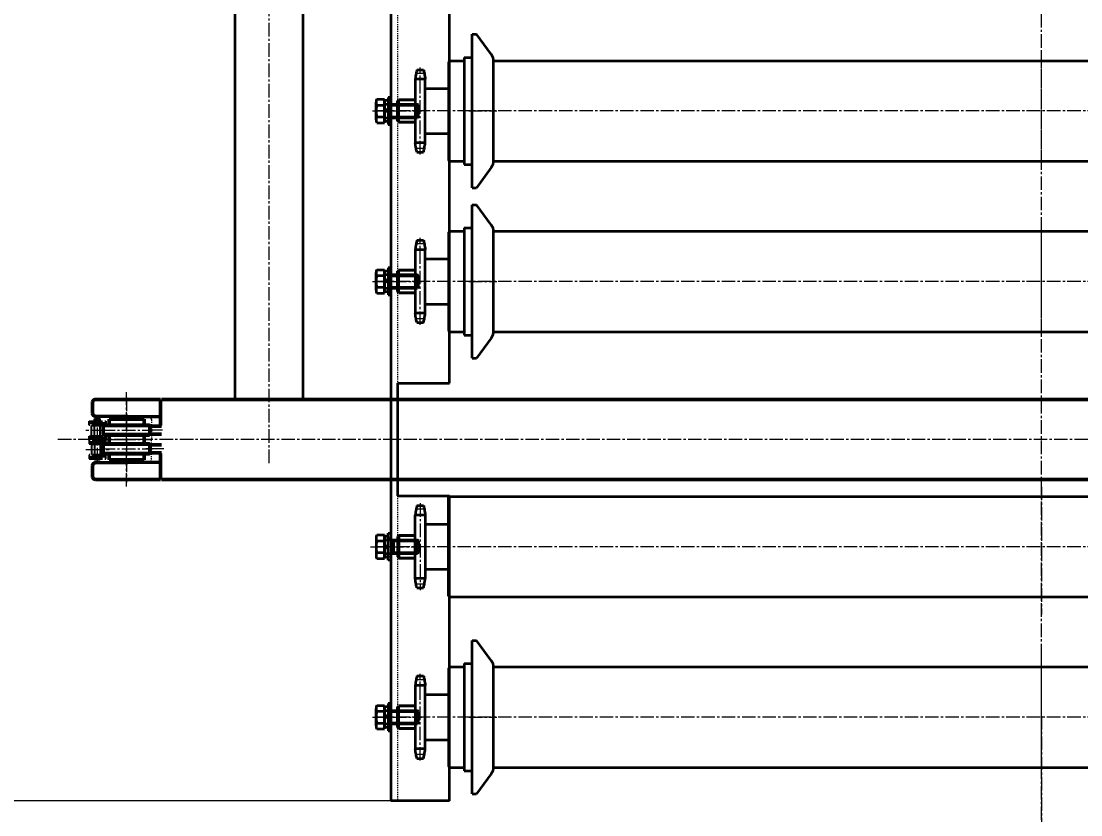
# Model space of a CAD drawing. Header units: millimetres. Extents: x -67280 to 67280, y -47520 to 47520.
# Drawn here: x -48151 to -47213, y -17785 to -17082 of the extents above; entities that cross this region are included whole.
import ezdxf

# ---------------------------------------------------------------- set-up
doc = ezdxf.new("R2010")
doc.units = ezdxf.units.MM
for name, pattern in [('双点画线', [22, 12, -2, 2, -2, 2, -2]), ('点画线', [18, 12, -2, 2, -2]), ('虚线', [2, 1, -1])]:
    doc.linetypes.add(name, pattern=pattern)
doc.layers.get('0').update_dxf_attribs({"lineweight": 35})
for name, color, linetype, lineweight in [('ACADAM_0', 7, 'Continuous', 18), ('ACADAM_11', 3, '双点画线', 18), ('ACADAM_3', 6, '虚线', 18), ('ACADAM_7', 142, '点画线', 18), ('ACAD细实线', 2, 'Continuous', 18), ('EB0', 7, 'Continuous', 35), ('EB0_1', 7, 'Continuous', 35), ('中心线层', 1, '点画线', 18), ('剖面线层', 6, 'Continuous', 18), ('尺寸线层', 4, 'Continuous', 18), ('粗实线层', 7, 'Continuous', 35), ('虚线层', 100, '虚线', 18)]:
    doc.layers.add(name, color=color, linetype=linetype, lineweight=lineweight)
doc.styles.add('标准', font='', dxfattribs={"width": 0.667})
doc.styles.get('标准').set_extended_font_data('宋体')
doc.dimstyles.new('标准', dxfattribs={"dimscale": 160, "dimtxt": 2, "dimasz": 1, "dimexe": 1, "dimexo": 0, "dimgap": 1, "dimtad": 1, "dimdec": 1, "dimdsep": 46, "dimtxsty": '标准', "dimblk": '_CAXARROW', "dimcen": 0, "dimdle": 2, "dimaunit": 1, "dimadec": 0, "dimazin": 2, "dimtfac": 0.707107, "dimtdec": 3, "dimtmove": 0, "dimatfit": 3, "dimfxl": 0, "dimfrac": 2, "dimtolj": 1, "dimarcsym": 0})

# ---------------------------------------------------------------- blocks, each defined once
blk = doc.blocks.new('*X502')
at = {"layer": '尺寸线层', "linetype": 'Continuous', "lineweight": 18}
for points in [[(-51183.27, -14032.31), (-51163.27, -14192.31), (-51203.27, -14192.31)], [(-51183.27, -18397.31), (-51163.27, -18237.31), (-51203.27, -18237.31)]]:
    blk.add_hatch(color=0, dxfattribs=at).paths.add_polyline_path(points, flags=0)
at = {"layer": '尺寸线层', "color": 0}
for p, q in [((-46007.99, -14032.31), (-51343.27, -14032.31)), ((-46007.99, -18397.31), (-51343.27, -18397.31))]:
    blk.add_line(p, q, dxfattribs=at)
at = {"layer": '尺寸线层', "color": 0, "linetype": 'Continuous', "lineweight": 18}
blk.add_line((-51183.27, -14032.31), (-51183.27, -18397.31), dxfattribs=at)
at = {"layer": '尺寸线层', "color": 0, "insert": (-51503.27, -16214.81), "char_height": 320, "width": 1246.0153, "attachment_point": 5, "rotation": 90, "line_spacing_factor": 1.15057, "style": '标准'}
blk.add_mtext('\\T1.1;4365', dxfattribs=at)
blk = doc.blocks.new('_CAXARROW')
blk.add_hatch(color=0).paths.add_polyline_path([(0, 0), (-1, 0.125), (-1, -0.125)], flags=0)
blk = doc.blocks.new('*X1335')
at = {"layer": '中心线层'}
blk.add_line((0, 1790), (0, -1033), dxfattribs=at)
blk = doc.blocks.new('*X1796')
at = {"layer": 'ACADAM_11', "linetype": '双点画线', "lineweight": 25}
for p, q in [((-4.81, 18.78), (-9.89, 18.78)), ((-9.89, 16.75), (-9.89, 18.78)), ((-4.81, 16.75), (-4.81, 18.78)), ((-14.7, 14.93), (-14.7, 16.75)), ((-14.7, 16.75), (0, 16.75)), ((-14.7, 13.12), (-14.7, 14.93)), ((-14.7, 14.93), (0, 14.93)), ((0, 14.93), (-14.7, 14.93)), ((0, 13.12), (-14.7, 13.12)), ((-12.43, 3.83), (-12.43, 12.73)), ((-12.43, 12.73), (-2.27, 12.73)), ((-4.81, 17.58), (-9.89, 17.58)), ((-9.89, 13.12), (-9.89, 16.75)), ((-9.89, 12.73), (-9.89, 13.12)), ((-9.89, 3.83), (-9.89, 12.73)), ((-4.81, 13.12), (-4.81, 16.75)), ((-4.81, 12.73), (-4.81, 13.12)), ((-4.81, 3.83), (-4.81, 12.73)), ((-2.27, 3.83), (-2.27, 12.73)), ((0, 16.75), (0, 14.93)), ((0, 14.93), (0, 13.12)), ((-14.7, 1.65), (-14.7, 3.47)), ((-14.7, 3.47), (0, 3.47)), ((0, 1.65), (-14.7, 1.65)), ((-14.7, 0), (-14.7, 1.59)), ((-14.7, 1.59), (0, 1.59)), ((-14.7, 0), (-14.7, -1.6)), ((0, 0), (-14.7, 0)), ((0, 0), (-14.7, 0)), ((-12.43, 3.83), (-2.27, 3.83)), ((-9.89, 3.47), (-9.89, 3.83)), ((-9.89, 0), (-9.89, 3.47)), ((-9.89, 0), (-9.89, -3.47)), ((-4.81, 3.47), (-4.81, 3.83)), ((-4.81, 0), (-4.81, 3.47)), ((-4.81, 0), (-4.81, -3.47)), ((0, 3.47), (0, 1.65)), ((0, 1.59), (0, 0)), ((0, -1.6), (0, 0)), ((-14.7, -1.6), (0, -1.6)), ((-14.7, -1.66), (-14.7, -3.47)), ((0, -1.66), (-14.7, -1.66)), ((-14.7, -3.47), (0, -3.47)), ((-12.43, -3.83), (-2.27, -3.83)), ((-12.43, -3.83), (-12.43, -12.73)), ((-9.89, -3.47), (-9.89, -3.83)), ((-9.89, -3.83), (-9.89, -12.73)), ((-4.81, -3.47), (-4.81, -3.83)), ((-4.81, -3.83), (-4.81, -12.73)), ((-2.27, -3.83), (-2.27, -12.73)), ((0, -3.47), (0, -1.66)), ((-14.7, -13.12), (-14.7, -14.94)), ((0, -13.12), (-14.7, -13.12)), ((-14.7, -14.94), (-14.7, -16.75)), ((-14.7, -14.94), (0, -14.94)), ((0, -14.94), (-14.7, -14.94)), ((-14.7, -16.75), (0, -16.75)), ((-12.43, -12.73), (-2.27, -12.73)), ((-9.89, -12.73), (-9.89, -13.12)), ((-9.89, -13.12), (-9.89, -16.75)), ((-9.89, -16.75), (-9.89, -17.58)), ((-4.81, -17.58), (-9.89, -17.58)), ((-4.81, -12.73), (-4.81, -13.12)), ((-4.81, -13.12), (-4.81, -16.75)), ((-4.81, -16.75), (-4.81, -17.58)), ((0, -14.94), (0, -13.12)), ((0, -16.75), (0, -14.94))]:
    blk.add_line(p, q, dxfattribs=at)
at = {"layer": '中心线层', "linetype": '点画线', "lineweight": 18}
for p, q in [((-7.35, -19.01), (-7.35, 19.01)), ((3, 8.29), (-17.7, 8.29)), ((-17.7, -8.3), (3, -8.3))]:
    blk.add_line(p, q, dxfattribs=at)
blk = doc.blocks.new('*X1782')
at = {"layer": 'ACADAM_0', "linetype": 'Continuous', "lineweight": 50}
for p, q in [((-2825, -482), (-2825, -491.93)), ((-2822.5, -479.5), (-2765, -479.5)), ((-2765, -479.5), (-2765, -502.5)), ((2764, -479.5), (-2764, -479.49)), ((-2765, -495), (-2822.52, -494.43)), ((-2810.5, -502.2), (-2810.5, -497)), ((-2810.5, -497), (-2779.5, -497)), ((-2807.1, -497), (-2807.1, -496.5)), ((-2807.1, -496.5), (-2782.9, -496.5)), ((-2805, -495.9), (-2805, -494.6)), ((-2805, -496.5), (-2805, -494.6)), ((-2785, -496.5), (-2785, -494.8)), ((-2785, -495.9), (-2785, -494.8)), ((-2782.9, -497), (-2782.9, -496.5)), ((-2779.5, -502.2), (-2779.5, -497)), ((-2815.25, -502.2), (-2815.75, -502.7)), ((-2815.75, -510.7), (-2815.75, -502.7)), ((-2815.75, -502.7), (-2774.25, -502.7)), ((-2774.75, -502.2), (-2815.25, -502.2)), ((-2774.25, -502.7), (-2774.75, -502.2)), ((-2774.25, -510.7), (-2774.25, -502.7)), ((-2774.25, -503.25), (-2764, -503.25)), ((-2815.75, -510.7), (-2774.25, -510.7)), ((-2815.25, -511.2), (-2815.75, -510.7)), ((-2774.75, -511.2), (-2815.25, -511.2)), ((-2810.5, -518.8), (-2810.5, -511.2)), ((-2779.5, -518.8), (-2779.5, -511.2)), ((-2774.25, -510.7), (-2774.75, -511.2)), ((-2764, -510.25), (-2774.25, -510.25)), ((-2815.25, -518.8), (-2815.75, -519.3)), ((-2815.75, -527.3), (-2815.75, -519.3)), ((-2815.75, -519.3), (-2774.25, -519.3)), ((-2774.75, -518.8), (-2815.25, -518.8)), ((-2774.25, -519.3), (-2774.75, -518.8)), ((-2774.25, -527.3), (-2774.25, -519.3)), ((-2764, -519.75), (-2774.25, -519.75)), ((-2815.75, -527.3), (-2774.25, -527.3)), ((-2774.75, -527.8), (-2815.25, -527.8)), ((-2810.5, -533), (-2810.5, -527.8)), ((-2810.5, -533), (-2779.5, -533)), ((-2807.1, -533.5), (-2807.1, -533)), ((-2807.1, -533.5), (-2782.9, -533.5)), ((-2805, -535.4), (-2805, -533.5)), ((-2805, -535.4), (-2805, -534.1)), ((-2785, -535.2), (-2785, -533.5)), ((-2782.9, -533.5), (-2782.9, -533)), ((-2779.5, -533), (-2779.5, -527.8)), ((-2774.25, -527.3), (-2774.75, -527.8)), ((-2774.25, -526.75), (-2764, -526.75)), ((-2765, -550.5), (-2765, -527.5)), ((-2825, -548), (-2825, -538.08)), ((-2765, -535), (-2822.52, -535.58)), ((-2822.5, -550.5), (-2765, -550.5)), ((2764, -550.5), (-2764, -550.49))]:
    blk.add_line(p, q, dxfattribs=at)
for centre, start, end in [((-2822.5, -482), 90, 180), ((-2822.5, -491.93), 180, 269.42706), ((-2822.5, -538.08), 90.57294, 180), ((-2822.5, -548), 180, 270)]:
    blk.add_arc(centre, 2.5, start, end, dxfattribs=at)
at = {"layer": 'ACADAM_11', "linetype": '双点画线', "lineweight": 25}
blk.add_line((-2815.25, -527.8), (-2815.75, -527.3), dxfattribs=at)
at = {"layer": 'ACADAM_3', "linetype": '虚线', "lineweight": 18}
for p, q in [((-2764, -491.74), (-2764, -479.67)), ((-2773, -497.36), (-2773, -515)), ((-2773, -532.64), (-2773, -515)), ((-2764, -538.26), (-2764, -550.33))]:
    blk.add_line(p, q, dxfattribs=at)
for centre, start, end in [((-2775.5, -497.36), 0, 89.42706), ((-2775.5, -532.64), 270.57294, 0)]:
    blk.add_arc(centre, 2.5, start, end, dxfattribs=at)
at = {"layer": 'ACADAM_7', "linetype": '点画线', "lineweight": 18}
blk.add_line((-2779.95, -515), (-2775.63, -515), dxfattribs=at)
at = {"layer": 'EB0_1'}
for p, q in [((-2699.04, 480), (-2699.04, -480)), ((-2639.04, 480), (-2639.04, -480))]:
    blk.add_line(p, q, dxfattribs=at)
at = {"layer": '中心线层', "linetype": '点画线', "lineweight": 18}
for p, q in [((-2669.04, 538), (-2669.04, -538)), ((-2795, -556.73), (-2795, -473.14)), ((-2795, -477.92), (-2795, -553.05)), ((-2824.69, -515), (-2788.45, -515)), ((-2817.13, -506.7), (-2772.15, -506.7)), ((-2816.88, -515), (-2772.5, -515)), ((-2774.27, -515), (-2806.04, -515)), ((-2763.09, -506.75), (-2776.18, -506.75)), ((-2817.13, -523.3), (-2772.15, -523.3)), ((-2762.03, -523.25), (-2778.71, -523.25))]:
    blk.add_line(p, q, dxfattribs=at)
at = {"layer": '中心线层'}
blk.add_line((2844.14, -515), (-2856.55, -515), dxfattribs=at)
at = {"layer": 'EB0'}
blk.add_blockref('*X1796', (-2813.48, -515.47), dxfattribs=at)
blk = doc.blocks.new('*X1816')
at = {"layer": 'EB0', "linetype": '点画线', "lineweight": 18}
for p, q in [((-570, -270.68), (-570, -170.57)), ((-1120, -262.5), (-1120, -185.5)), ((-1115.55, -190.83), (-1124.45, -190.83)), ((-1162.1, -224), (-1118.6, -224)), ((4.93, -224), (-1160.1, -224)), ((-1145.5, -224), (-1154.6, -224)), ((-1077, -224), (-1052.02, -224)), ((-1115.55, -257.16), (-1124.45, -257.16)), ((-570, -421.68), (-570, -321.57)), ((-1120, -413.5), (-1120, -336.5)), ((-1115.55, -341.83), (-1124.45, -341.83)), ((-1162.1, -375), (-1118.6, -375)), ((4.93, -375), (-1160.1, -375)), ((-1145.5, -375), (-1154.6, -375)), ((-1077, -375), (-1052.02, -375)), ((-1115.55, -408.16), (-1124.45, -408.16)), ((-570, -556.82), (-570, -669.93)), ((-1120, -571.5), (-1120, -648.5)), ((-1115.55, -576.83), (-1124.45, -576.83)), ((-1164.09, -610), (-1120.59, -610)), ((4.93, -610), (-1160.1, -610)), ((-1145.49, -610), (-1154.59, -610)), ((-1115.55, -643.16), (-1124.45, -643.16)), ((-570, -807.68), (-570, -707.57)), ((-1115.55, -727.83), (-1124.45, -727.83)), ((-1120, -799.5), (-1120, -722.5)), ((-1162.1, -761), (-1118.6, -761)), ((4.93, -761), (-1160.1, -761)), ((-1145.5, -761), (-1154.6, -761)), ((-1077, -761), (-1052.02, -761)), ((-1115.55, -794.16), (-1124.45, -794.16))]:
    blk.add_line(p, q, dxfattribs=at)
at = {"layer": 'EB0'}
for p, q in [((-1158.33, -213.61), (-1151.6, -213.61)), ((-1151.6, -234.39), (-1151.6, -213.61)), ((-1151.6, -214.8), (-1151.6, -233.2)), ((-1148.5, -214.8), (-1151.6, -214.8)), ((-1148.5, -212), (-1148.5, -236)), ((-1146, -212), (-1148.5, -212)), ((-1148.5, -214.8), (-1148.5, -233.2)), ((-1146, -236), (-1146, -212)), ((-1159.1, -231.79), (-1159.1, -216.21)), ((-1158.33, -218.8), (-1151.6, -218.8)), ((-1151.6, -230), (-1151.6, -218)), ((-1151.6, -218), (-1122.5, -218)), ((-1148.5, -223.2), (-1151.6, -222.37)), ((-1148.9, -224.69), (-1151.6, -223.97)), ((-1148.5, -224.8), (-1148.9, -224.69)), ((-1146, -217.5), (-1148.5, -217.5)), ((-1145.6, -230), (-1145.6, -218)), ((-1145.6, -218.9), (-1123.6, -218.9)), ((-1121.6, -218.9), (-1122.5, -218)), ((-1122.5, -230), (-1122.5, -218)), ((-1121.6, -229.1), (-1121.6, -218.9)), ((-1158.33, -229.2), (-1151.6, -229.2)), ((-1158.33, -234.39), (-1151.6, -234.39)), ((-1151.6, -230), (-1122.5, -230)), ((-1148.5, -233.2), (-1151.6, -233.2)), ((-1148.5, -230.5), (-1146, -230.5)), ((-1145.6, -229.1), (-1123.6, -229.1)), ((-1121.6, -229.1), (-1122.5, -230)), ((-1148.5, -236), (-1146, -236)), ((-1158.33, -364.61), (-1151.6, -364.61)), ((-1151.6, -385.39), (-1151.6, -364.61)), ((-1151.6, -365.8), (-1151.6, -384.2)), ((-1148.5, -365.8), (-1151.6, -365.8)), ((-1148.5, -363), (-1148.5, -387)), ((-1146, -363), (-1148.5, -363)), ((-1148.5, -365.8), (-1148.5, -384.2)), ((-1146, -387), (-1146, -363)), ((-1159.1, -382.79), (-1159.1, -367.21)), ((-1158.33, -369.8), (-1151.6, -369.8)), ((-1151.6, -381), (-1151.6, -369)), ((-1151.6, -369), (-1122.5, -369)), ((-1148.5, -374.2), (-1151.6, -373.37)), ((-1148.9, -375.69), (-1151.6, -374.97)), ((-1146, -368.5), (-1148.5, -368.5)), ((-1145.6, -381), (-1145.6, -369)), ((-1145.6, -369.9), (-1123.6, -369.9)), ((-1121.6, -369.9), (-1122.5, -369)), ((-1122.5, -381), (-1122.5, -369)), ((-1121.6, -380.1), (-1121.6, -369.9)), ((-1158.33, -380.2), (-1151.6, -380.2)), ((-1151.6, -381), (-1122.5, -381)), ((-1148.5, -384.2), (-1151.6, -384.2)), ((-1148.5, -375.8), (-1148.9, -375.69)), ((-1148.5, -381.5), (-1146, -381.5)), ((-1145.6, -380.1), (-1123.6, -380.1)), ((-1121.6, -380.1), (-1122.5, -381)), ((-1158.33, -385.39), (-1151.6, -385.39)), ((-1148.5, -387), (-1146, -387)), ((-1140, -465.01), (-1140, -565.01)), ((-1158.32, -599.6), (-1151.59, -599.6)), ((-1151.59, -599.6), (-1151.59, -620.39)), ((-1148.49, -622), (-1148.49, -598)), ((-1148.49, -598), (-1145.99, -598)), ((-1145.99, -598), (-1145.99, -622)), ((-1159.09, -602.2), (-1159.09, -617.79)), ((-1158.32, -604.8), (-1151.59, -604.8)), ((-1151.59, -619.2), (-1151.59, -600.8)), ((-1148.49, -600.8), (-1151.59, -600.8)), ((-1151.59, -604), (-1151.59, -616)), ((-1151.59, -604), (-1122.49, -604)), ((-1148.89, -609.3), (-1151.59, -610.02)), ((-1148.49, -609.19), (-1148.89, -609.3)), ((-1148.49, -619.2), (-1148.49, -600.8)), ((-1148.49, -603.5), (-1145.99, -603.5)), ((-1143.59, -604), (-1143.59, -616)), ((-1143.59, -604.9), (-1121.59, -604.9)), ((-1121.59, -604.9), (-1122.49, -604)), ((-1122.49, -604), (-1122.49, -616)), ((-1121.59, -604.9), (-1121.59, -615.1)), ((-1158.32, -615.19), (-1151.59, -615.19)), ((-1148.49, -610.8), (-1151.59, -611.63)), ((-1151.59, -616), (-1122.49, -616)), ((-1145.99, -616.5), (-1148.49, -616.5)), ((-1143.59, -615.1), (-1121.59, -615.1)), ((-1121.59, -615.1), (-1122.49, -616)), ((-1158.32, -620.39), (-1151.59, -620.39)), ((-1148.49, -619.2), (-1151.59, -619.2)), ((-1145.99, -622), (-1148.49, -622)), ((-1148.5, -749), (-1148.5, -773)), ((-1146, -749), (-1148.5, -749)), ((-1146, -773), (-1146, -749)), ((-1159.1, -768.79), (-1159.1, -753.21)), ((-1158.33, -750.61), (-1151.6, -750.61)), ((-1158.33, -755.8), (-1151.6, -755.8)), ((-1151.6, -771.39), (-1151.6, -750.61)), ((-1151.6, -751.8), (-1151.6, -770.2)), ((-1148.5, -751.8), (-1151.6, -751.8)), ((-1151.6, -767), (-1151.6, -755)), ((-1151.6, -755), (-1122.5, -755)), ((-1148.5, -760.2), (-1151.6, -759.37)), ((-1148.5, -751.8), (-1148.5, -770.2)), ((-1146, -754.5), (-1148.5, -754.5)), ((-1145.6, -767), (-1145.6, -755)), ((-1145.6, -755.9), (-1123.6, -755.9)), ((-1121.6, -755.9), (-1122.5, -755)), ((-1122.5, -767), (-1122.5, -755)), ((-1121.6, -766.1), (-1121.6, -755.9)), ((-1158.33, -766.2), (-1151.6, -766.2)), ((-1148.9, -761.69), (-1151.6, -760.97)), ((-1151.6, -767), (-1122.5, -767)), ((-1148.5, -761.8), (-1148.9, -761.69)), ((-1148.5, -767.5), (-1146, -767.5)), ((-1145.6, -766.1), (-1123.6, -766.1)), ((-1121.6, -766.1), (-1122.5, -767)), ((-1158.33, -771.39), (-1151.6, -771.39)), ((-1148.5, -770.2), (-1151.6, -770.2)), ((-1148.5, -773), (-1146, -773))]:
    blk.add_line(p, q, dxfattribs=at)
at = {"layer": 'EB0', "color": 1, "linetype": '点画线', "lineweight": 18}
for p, q in [((-1145, -224), (-1153.5, -224)), ((-1145, -375), (-1153.5, -375)), ((-1142.99, -610), (-1151.49, -610)), ((-1145, -761), (-1153.5, -761))]:
    blk.add_line(p, q, dxfattribs=at)
at = {"layer": 'EB0'}
for centre, radius, start, end in [((-1154.31, -216.21), 4.79, 147.13277, 212.86723), ((-1141.1, -224), 18, 163.22135, 196.77865), ((-1154.31, -231.79), 4.79, 147.13277, 212.86723), ((-1154.31, -367.21), 4.79, 147.13277, 212.86723), ((-1141.1, -375), 18, 163.22135, 196.77865), ((-1154.31, -382.79), 4.79, 147.13277, 212.86723), ((-1154.3, -602.2), 4.79, 147.13277, 212.86723), ((-1141.09, -610), 18, 163.22135, 196.77865), ((-1154.3, -617.79), 4.79, 147.13277, 212.86723), ((-1154.31, -753.21), 4.79, 147.13277, 212.86723), ((-1141.1, -761), 18, 163.22135, 196.77865), ((-1154.31, -768.79), 4.79, 147.13277, 212.86723)]:
    blk.add_arc(centre, radius, start, end, dxfattribs=at)
at = {"layer": 'EB0_1', "linetype": 'Continuous', "lineweight": 35}
for p, q in [((-1124.45, -234), (-1139, -234)), ((-1124.45, -385), (-1139, -385)), ((-1124.45, -771), (-1139, -771))]:
    blk.add_line(p, q, dxfattribs=at)
at = {"layer": '剖面线层', "linetype": 'Continuous', "lineweight": 18}
for p, q in [((-1146.45, -217.5), (-1148.5, -215.45)), ((-1146, -213.71), (-1147.71, -212)), ((-1146, -234.92), (-1148.5, -232.42)), ((-1146, -364.71), (-1147.71, -363)), ((-1146.45, -368.5), (-1148.5, -366.45)), ((-1146, -385.92), (-1148.5, -383.42)), ((-1145.99, -598.99), (-1146.99, -598)), ((-1145.99, -603.24), (-1148.49, -600.74)), ((-1145.99, -620.21), (-1148.49, -617.71)), ((-1146, -750.71), (-1147.71, -749)), ((-1146.45, -754.5), (-1148.5, -752.45)), ((-1146, -771.92), (-1148.5, -769.42))]:
    blk.add_line(p, q, dxfattribs=at)
at = {"layer": '粗实线层'}
for p, q in [((-1146, 835), (-1146, -835)), ((-1140, -465.01), (-1094, -465.01)), ((-1140, -565.01), (-1094, -565.01)), ((-1094, -655), (-1094, -565.01)), ((-1094, -835), (-1094, -565.01)), ((-1094, -835), (-1146, -835))]:
    blk.add_line(p, q, dxfattribs=at)
at = {"layer": '粗实线层', "linetype": 'Continuous', "lineweight": 35}
for p, q in [((-1074, -156), (-1070.27, -156)), ((-1074, -292), (-1074, -156)), ((-1057.15, -173.79), (-1070.27, -156)), ((-1081, -176.5), (-1074, -176.5)), ((-1081, -176.5), (-1081, -271.5)), ((-1122.87, -187.5), (-1117.13, -187.5)), ((-1094, -179.5), (-1095, -180.5)), ((-1095, -180.5), (-1095, -267.5)), ((-1094, -179.5), (-1081, -179.5)), ((-1055, -179.5), (-85, -179.5)), ((-1055, -267.68), (-1055, -180.32)), ((-1115.55, -195.91), (-1124.45, -195.91)), ((-1124.45, -195.91), (-1124.45, -252.08)), ((-1115.55, -252.08), (-1115.55, -195.91)), ((-1115.55, -204), (-1095, -204)), ((-1140, -215), (-1139, -214)), ((-1140, -233), (-1140, -215)), ((-1139, -234), (-1139, -214)), ((-1124.45, -214), (-1139, -214)), ((-1139, -214), (-1124.45, -214)), ((-1139, -234), (-1140, -233)), ((-1139, -234), (-1124.45, -234)), ((-1115.55, -252.08), (-1124.45, -252.08)), ((-1115.55, -244), (-1095, -244)), ((-1122.87, -260.5), (-1117.13, -260.5)), ((-1094, -268.5), (-1095, -267.5)), ((-1094, -268.5), (-1081, -268.5)), ((-1081, -271.5), (-1074, -271.5)), ((-1055, -268.5), (-85, -268.5)), ((-1057.15, -274.21), (-1070.27, -292)), ((-1074, -292), (-1070.27, -292)), ((-1074, -307), (-1070.27, -307)), ((-1074, -443), (-1074, -307)), ((-1057.15, -324.79), (-1070.27, -307)), ((-1081, -327.5), (-1074, -327.5)), ((-1081, -327.5), (-1081, -422.5)), ((-1094, -330.5), (-1095, -331.5)), ((-1095, -331.5), (-1095, -418.5)), ((-1094, -330.5), (-1081, -330.5)), ((-1055, -330.5), (-85, -330.5)), ((-1055, -418.68), (-1055, -331.32)), ((-1115.55, -346.91), (-1124.45, -346.91)), ((-1124.45, -346.91), (-1124.45, -403.08)), ((-1122.87, -338.5), (-1117.13, -338.5)), ((-1115.55, -403.08), (-1115.55, -346.91)), ((-1115.55, -355), (-1095, -355)), ((-1140, -366), (-1139, -365)), ((-1139, -385), (-1139, -365)), ((-1124.45, -365), (-1139, -365)), ((-1139, -365), (-1124.45, -365)), ((-1140, -384), (-1140, -366)), ((-1139, -385), (-1140, -384)), ((-1139, -385), (-1124.45, -385)), ((-1115.55, -403.08), (-1124.45, -403.08)), ((-1115.55, -395), (-1095, -395)), ((-1122.87, -411.5), (-1117.13, -411.5)), ((-1094, -419.5), (-1095, -418.5)), ((-1094, -419.5), (-1081, -419.5)), ((-1055, -419.5), (-85, -419.5)), ((-1081, -422.5), (-1074, -422.5)), ((-1057.15, -425.21), (-1070.27, -443)), ((-1074, -443), (-1070.27, -443)), ((-1094, -565.5), (-1095, -566.5)), ((-1095, -653.5), (-1095, -566.5)), ((-1094, -565.5), (-46, -565.5)), ((-1122.87, -573.5), (-1117.13, -573.5)), ((-1115.55, -581.91), (-1124.45, -581.91)), ((-1124.45, -638.08), (-1124.45, -581.91)), ((-1115.55, -581.91), (-1115.55, -638.08)), ((-1115.55, -590), (-1095, -590)), ((-1139, -600), (-1140, -601)), ((-1139, -600), (-1139, -620)), ((-1124.45, -600), (-1139, -600)), ((-1139, -600), (-1124.45, -600)), ((-1140, -601), (-1140, -619)), ((-1140, -619), (-1139, -620)), ((-1124.45, -620), (-1139, -620)), ((-1139, -620), (-1124.45, -620)), ((-1115.55, -630), (-1095, -630)), ((-1115.55, -638.08), (-1124.45, -638.08)), ((-1122.87, -646.5), (-1117.13, -646.5)), ((-1094, -654.5), (-1095, -653.5)), ((-1094, -654.5), (-46, -654.5)), ((-1074, -693), (-1070.27, -693)), ((-1074, -829), (-1074, -693)), ((-1057.15, -710.79), (-1070.27, -693)), ((-1094, -716.5), (-1095, -717.5)), ((-1095, -717.5), (-1095, -804.5)), ((-1094, -716.5), (-1081, -716.5)), ((-1081, -713.5), (-1074, -713.5)), ((-1081, -713.5), (-1081, -808.5)), ((-1055, -716.5), (-85, -716.5)), ((-1055, -804.68), (-1055, -717.32)), ((-1122.87, -724.5), (-1117.13, -724.5)), ((-1115.55, -732.91), (-1124.45, -732.91)), ((-1124.45, -732.91), (-1124.45, -789.08)), ((-1115.55, -789.08), (-1115.55, -732.91)), ((-1115.55, -741), (-1095, -741)), ((-1140, -752), (-1139, -751)), ((-1140, -770), (-1140, -752)), ((-1139, -771), (-1139, -751)), ((-1124.45, -751), (-1139, -751)), ((-1139, -751), (-1124.45, -751)), ((-1139, -771), (-1140, -770)), ((-1139, -771), (-1124.45, -771)), ((-1115.55, -781), (-1095, -781)), ((-1115.55, -789.08), (-1124.45, -789.08)), ((-1122.87, -797.5), (-1117.13, -797.5)), ((-1094, -805.5), (-1095, -804.5)), ((-1094, -805.5), (-1081, -805.5)), ((-1055, -805.5), (-85, -805.5)), ((-1081, -808.5), (-1074, -808.5)), ((-1057.15, -811.21), (-1070.27, -829)), ((-1074, -829), (-1070.27, -829))]:
    blk.add_line(p, q, dxfattribs=at)
at = {"layer": '粗实线层'}
blk.add_lwpolyline([(-1094, -465.01), (-1094, 465.01)], dxfattribs=at)
at = {"layer": '粗实线层', "linetype": 'Continuous', "lineweight": 35}
for centre, start, end in [((-1066, -180.32), 0, 36.41278), ((-1066, -267.68), 323.58722, 360), ((-1066, -331.32), 0, 36.41278), ((-1066, -418.68), 323.58722, 360), ((-1066, -717.32), 0, 36.41278), ((-1066, -804.68), 323.58722, 360)]:
    blk.add_arc(centre, 11, start, end, dxfattribs=at)
for points, knots in [([(-1122.87, -187.5), (-1123.15, -188.61), (-1123.86, -191.38), (-1124.23, -194.21), (-1124.45, -195.91)], [0, 0, 0, 0, 2604.82295, 6509.925517, 6509.925517, 6509.925517, 6509.925517]), ([(-1117.13, -187.5), (-1116.85, -188.61), (-1116.14, -191.38), (-1115.77, -194.21), (-1115.55, -195.91)], [0, 0, 0, 0, 2586.640644, 6464.484632, 6464.484632, 6464.484632, 6464.484632]), ([(-1122.87, -260.5), (-1123.15, -259.39), (-1123.86, -256.62), (-1124.23, -253.79), (-1124.45, -252.08)], [0, 0, 0, 0, 2547.372763, 6366.347068, 6366.347068, 6366.347068, 6366.347068]), ([(-1117.13, -260.5), (-1116.85, -259.39), (-1116.14, -256.62), (-1115.77, -253.79), (-1115.55, -252.08)], [0, 0, 0, 0, 2529.420731, 6321.48168, 6321.48168, 6321.48168, 6321.48168]), ([(-1122.87, -338.5), (-1123.15, -339.61), (-1123.86, -342.38), (-1124.23, -345.21), (-1124.45, -346.91)], [0, 0, 0, 0, 2493.352045, 6231.339485, 6231.339485, 6231.339485, 6231.339485]), ([(-1117.13, -338.5), (-1116.85, -339.61), (-1116.14, -342.38), (-1115.77, -345.21), (-1115.55, -346.91)], [0, 0, 0, 0, 2475.838257, 6187.56935, 6187.56935, 6187.56935, 6187.56935]), ([(-1122.87, -411.5), (-1123.15, -410.39), (-1123.86, -407.62), (-1124.23, -404.79), (-1124.45, -403.08)], [0, 0, 0, 0, 2458.341445, 6143.841639, 6143.841639, 6143.841639, 6143.841639]), ([(-1117.13, -411.5), (-1116.85, -410.39), (-1116.14, -407.62), (-1115.77, -404.79), (-1115.55, -403.08)], [0, 0, 0, 0, 2441.258933, 6101.14934, 6101.14934, 6101.14934, 6101.14934]), ([(-1122.87, -573.5), (-1123.15, -574.6), (-1123.86, -577.37), (-1124.23, -580.21), (-1124.45, -581.91)], [0, 0, 0, 0, 2430.382673, 6073.967591, 6073.967591, 6073.967591, 6073.967591]), ([(-1117.13, -573.5), (-1116.85, -574.6), (-1116.14, -577.37), (-1115.77, -580.21), (-1115.55, -581.91)], [0, 0, 0, 0, 2414.875011, 6035.211128, 6035.211128, 6035.211128, 6035.211128]), ([(-1122.87, -646.5), (-1123.15, -645.39), (-1123.86, -642.62), (-1124.23, -639.78), (-1124.45, -638.08)], [0, 0, 0, 0, 2435.329049, 6086.329483, 6086.329483, 6086.329483, 6086.329483]), ([(-1117.13, -646.5), (-1116.85, -645.39), (-1116.14, -642.62), (-1115.77, -639.78), (-1115.55, -638.08)], [0, 0, 0, 0, 2420.564181, 6049.429398, 6049.429398, 6049.429398, 6049.429398]), ([(-1122.87, -724.5), (-1123.15, -725.61), (-1123.86, -728.38), (-1124.23, -731.21), (-1124.45, -732.91)], [0, 0, 0, 0, 2466.657407, 6164.624738, 6164.624738, 6164.624738, 6164.624738]), ([(-1117.13, -724.5), (-1116.85, -725.61), (-1116.14, -728.38), (-1115.77, -731.21), (-1115.55, -732.91)], [0, 0, 0, 0, 2452.956086, 6130.382648, 6130.382648, 6130.382648, 6130.382648]), ([(-1122.87, -797.5), (-1123.15, -796.39), (-1123.86, -793.62), (-1124.23, -790.79), (-1124.45, -789.08)], [0, 0, 0, 0, 2497.015131, 6240.494203, 6240.494203, 6240.494203, 6240.494203]), ([(-1117.13, -797.5), (-1116.85, -796.39), (-1116.14, -793.62), (-1115.77, -790.79), (-1115.55, -789.08)], [0, 0, 0, 0, 2484.159804, 6208.366405, 6208.366405, 6208.366405, 6208.366405])]:
    blk.add_open_spline(points, degree=3, knots=knots, dxfattribs=at)
at = {"layer": '虚线层', "linetype": '虚线', "lineweight": 18}
for p, q in [((-1140, 465.01), (-1140, -465.01)), ((-1140, -565.01), (-1140, -835))]:
    blk.add_line(p, q, dxfattribs=at)
blk = doc.blocks.new('*X1822')
at = {"layer": '尺寸线层', "linetype": 'Continuous', "lineweight": 18}
for points in [[(-48562.97, -16102.31), (-48582.97, -16262.31), (-48542.97, -16262.31)], [(-48562.97, -17772.31), (-48582.97, -17612.31), (-48542.97, -17612.31)]]:
    blk.add_hatch(color=0, dxfattribs=at).paths.add_polyline_path(points, flags=0)
at = {"layer": '尺寸线层', "color": 0}
for p, q in [((-47823.97, -16102.31), (-48722.97, -16102.31)), ((-47823.97, -17772.31), (-48722.97, -17772.31))]:
    blk.add_line(p, q, dxfattribs=at)
at = {"layer": '尺寸线层', "color": 0, "linetype": 'Continuous', "lineweight": 18}
blk.add_line((-48562.97, -17772.31), (-48562.97, -16102.31), dxfattribs=at)
at = {"layer": '尺寸线层', "color": 0, "insert": (-48882.97, -16937.31), "char_height": 320, "width": 1205.6988, "attachment_point": 5, "rotation": 90, "line_spacing_factor": 1.15057, "style": '标准'}
blk.add_mtext('\\T1.1;1670', dxfattribs=at)

msp = doc.modelspace()

# ---------------------------------------------------------------- dimensions: what is measured, and where the dimension line sits
at = {"layer": '尺寸线层'}
dim = msp.add_linear_dim(base=(-51183.269, -18397.309), p1=(-46007.985, -14032.309), p2=(-46007.985, -18397.309), angle=270, dimstyle='标准', override={"dimsah": 1, "dimtfill": 1, "dimtzin": 8}, dxfattribs=at)
dim.commit()
dim.dimension.update_dxf_attribs({"geometry": '*X502', "text_midpoint": (-51183.269, -16214.809)})

# ---------------------------------------------------------------- next in the draw order: block references
at = {"layer": '中心线层'}
msp.add_blockref('*X1335', (-47247.969, -19487.289), dxfattribs=at)

# ---------------------------------------------------------------- next in the draw order: linework, layer by layer
at = {"layer": '中心线层', "linetype": '点画线', "lineweight": 18}
msp.add_line((-47247.969, -22181.308), (-47247.969, -4818.458), dxfattribs=at)

# ---------------------------------------------------------------- next in the draw order: block references
at = {"layer": 'ACAD细实线'}
msp.add_blockref('*X1782', (-45262.969, -16937.309), dxfattribs=at)

# ---------------------------------------------------------------- next in the draw order: block references
msp.add_blockref('*X1816', (-46677.969, -16937.309), dxfattribs=at)

# ---------------------------------------------------------------- next in the draw order: dimensions: what is measured, and where the dimension line sits
at = {"layer": '尺寸线层'}
dim = msp.add_linear_dim(base=(-48562.966, -16102.309), p1=(-47823.969, -17772.309), p2=(-47823.969, -16102.309), angle=90, dimstyle='标准', override={"dimsah": 1, "dimtfill": 1, "dimtzin": 8}, dxfattribs=at)
dim.commit()
dim.dimension.update_dxf_attribs({"geometry": '*X1822', "text_midpoint": (-48562.966, -16937.309)})

doc.saveas('drawing.dxf')
